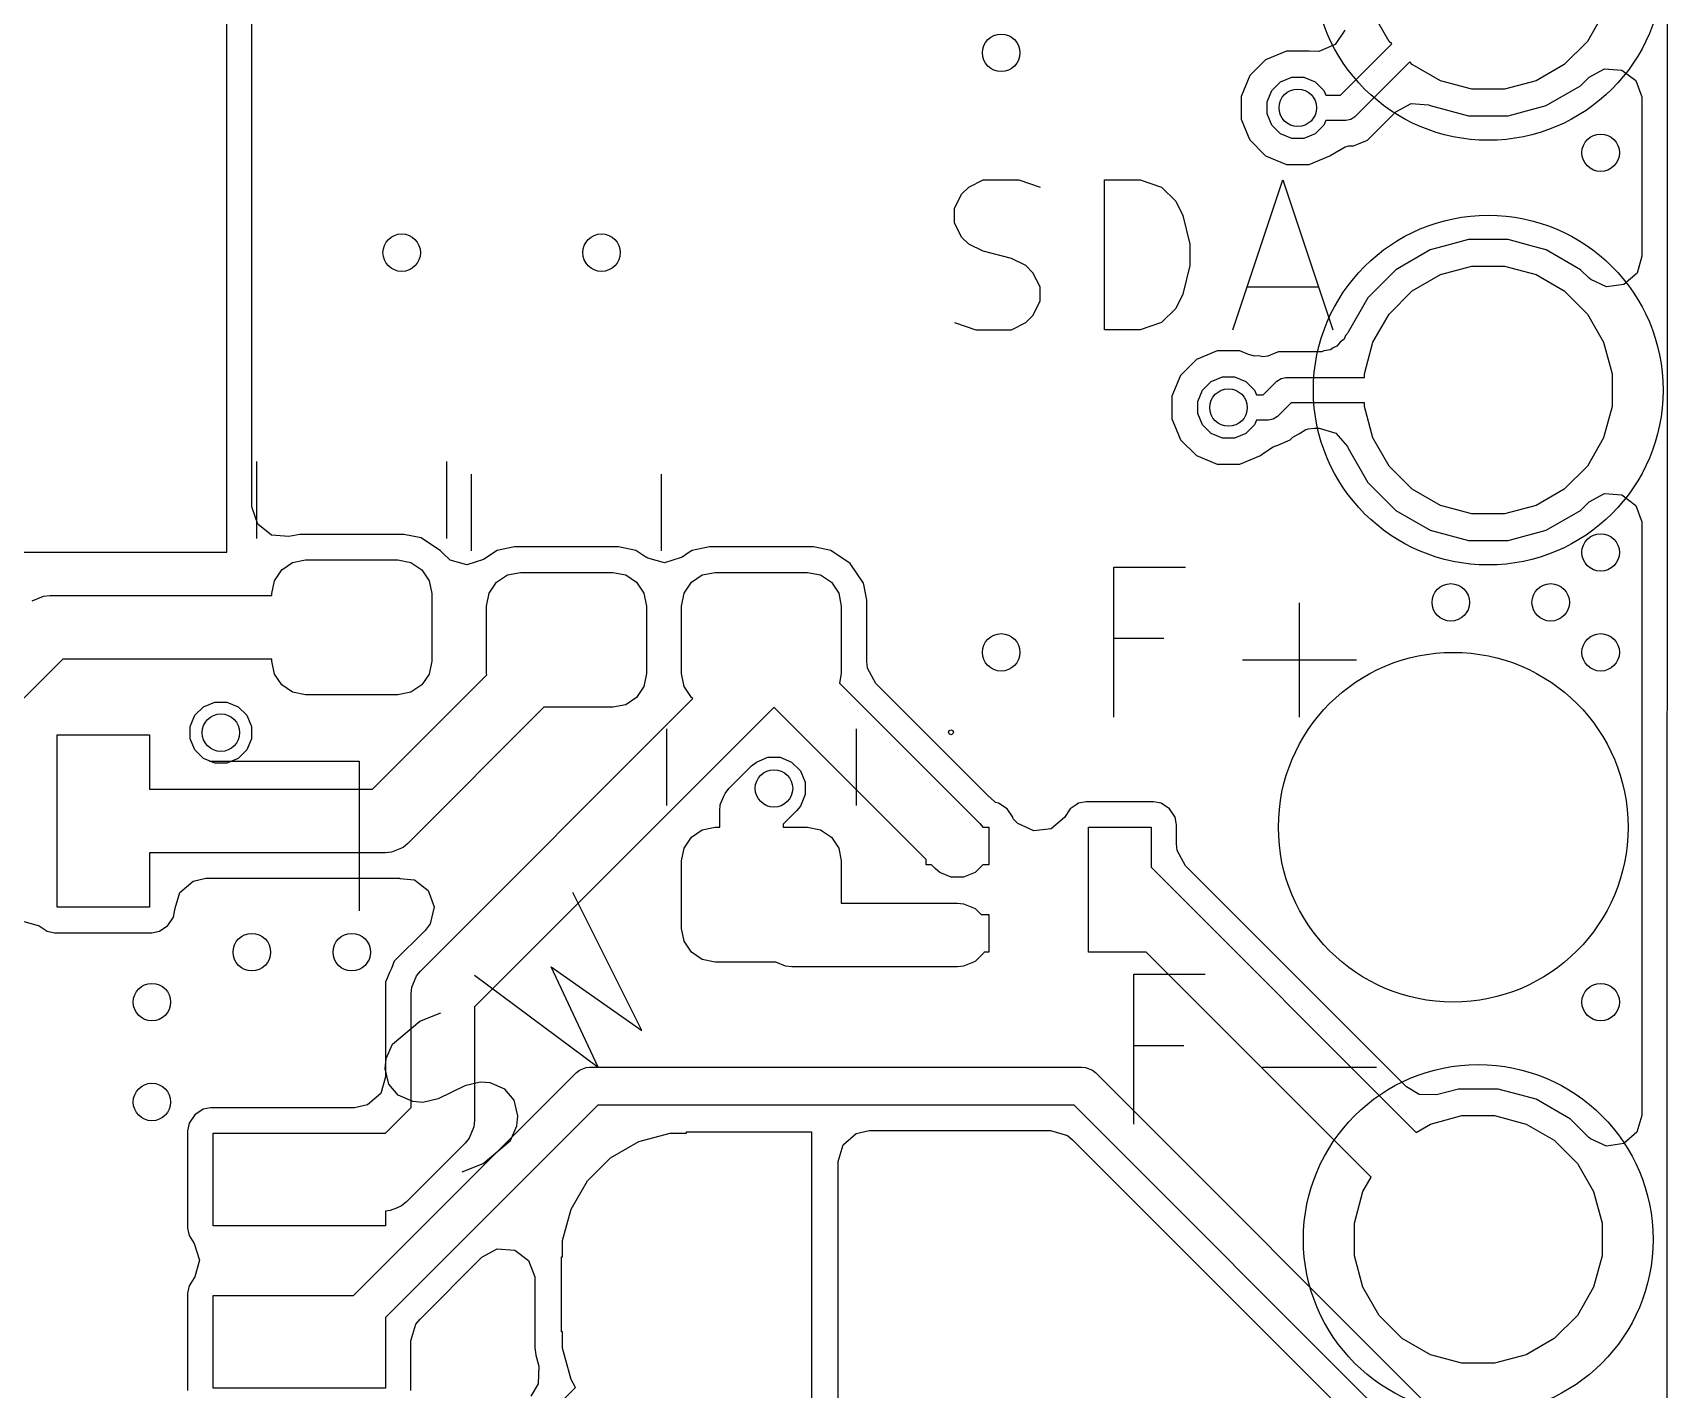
# Model space of a CAD drawing. Extents: x -28 to 25.3, y -6.8 to 48.4.
# Drawn here: x 18.71 to 25.25, y 15.69 to 21.12 of the extents above; entities that cross this region are included whole.
import ezdxf

# ---------------------------------------------------------------- set-up
doc = ezdxf.new("R2010")
doc.units = 0
doc.layers.add('BLACK', color=7, linetype='CONTINUOUS')

msp = doc.modelspace()

# ---------------------------------------------------------------- linework, layer by layer
at = {"layer": 'BLACK', "linetype": 'CONTINUOUS'}
for p, q in [((19.484332, 19.043125), (19.484332, 48.291502)), ((25.251147, 28.079981), (25.248473, 8.678275)), ((19.584832, 19.226675), (19.584832, 23.331927)), ((24.137655, 21.087121), (24.072392, 21.20016)), ((24.996272, 21.20016), (24.931009, 21.087121)), ((23.920907, 21.074431), (23.856679, 21.046926)), ((23.960069, 21.132293), (23.920907, 21.074431)), ((23.94329, 20.872302), (24.147882, 21.076894)), ((24.147882, 21.076894), (24.137655, 21.087121)), ((24.931009, 21.087121), (24.838713, 20.994825)), ((23.643089, 21.014028), (23.579206, 20.950145)), ((23.726557, 21.048602), (23.643089, 21.014028)), ((23.726559, 21.048602), (23.726557, 21.048602)), ((23.816905, 21.048602), (23.726559, 21.048602)), ((23.816908, 21.048602), (23.816905, 21.048602)), ((23.817773, 21.04843), (23.816908, 21.048602)), ((23.856679, 21.046926), (23.817773, 21.04843)), ((23.579206, 20.950145), (23.544632, 20.866677)), ((23.702286, 20.925436), (23.747346, 20.9441)), ((23.747346, 20.9441), (23.796118, 20.9441)), ((23.796118, 20.9441), (23.841178, 20.925436)), ((24.219724, 21.005052), (24.000253, 20.785581)), ((24.229951, 20.994825), (24.219724, 21.005052)), ((24.34299, 20.929562), (24.229951, 20.994825)), ((24.838713, 20.994825), (24.725674, 20.929562)), ((24.90403, 20.909702), (24.937971, 20.943644)), ((24.937971, 20.943644), (24.999291, 20.977128)), ((24.999291, 20.977128), (25.068983, 20.972144)), ((25.068983, 20.972144), (25.124917, 20.930274)), ((23.649134, 20.845888), (23.667798, 20.890948)), ((23.667798, 20.890948), (23.702286, 20.925436)), ((23.841178, 20.925436), (23.875666, 20.890948)), ((23.875666, 20.890948), (23.883389, 20.872302)), ((24.469069, 20.89578), (24.34299, 20.929562)), ((24.599595, 20.89578), (24.469069, 20.89578)), ((24.725674, 20.929562), (24.599595, 20.89578)), ((24.766734, 20.830435), (24.90403, 20.909702)), ((25.124917, 20.930274), (25.149335, 20.86481)), ((23.544632, 20.866677), (23.544632, 20.776328)), ((23.649134, 20.797116), (23.649134, 20.845888)), ((23.883389, 20.872302), (23.94329, 20.872302)), ((24.163845, 20.804782), (24.225163, 20.838264)), ((24.225163, 20.838264), (24.294855, 20.83328)), ((24.294855, 20.83328), (24.298972, 20.83166)), ((24.298972, 20.83166), (24.301925, 20.830437)), ((24.301925, 20.830437), (24.301927, 20.830437)), ((24.301927, 20.830437), (24.30193, 20.830435)), ((24.30193, 20.830435), (24.455064, 20.789402)), ((24.6136, 20.789402), (24.766734, 20.830435)), ((25.149335, 20.86481), (25.149651, 20.855945)), ((25.149651, 20.855945), (25.149564, 20.227113)), ((23.544632, 20.776328), (23.572915, 20.708047)), ((23.667798, 20.752056), (23.649134, 20.797116)), ((23.702286, 20.717568), (23.667798, 20.752056)), ((23.875666, 20.752056), (23.841178, 20.717568)), ((23.883389, 20.770702), (23.875666, 20.752056)), ((23.964332, 20.770702), (23.883389, 20.770702)), ((23.983772, 20.774569), (23.964332, 20.770702)), ((24.000253, 20.785581), (23.983772, 20.774569)), ((24.050943, 20.691879), (24.163845, 20.804782)), ((24.455064, 20.789402), (24.455066, 20.789402)), ((24.455066, 20.789402), (24.613598, 20.789402)), ((24.613598, 20.789402), (24.6136, 20.789402)), ((23.572915, 20.708047), (23.579206, 20.69286)), ((23.579206, 20.69286), (23.64309, 20.628976)), ((23.747346, 20.698904), (23.702286, 20.717568)), ((23.796118, 20.698904), (23.747346, 20.698904)), ((23.841178, 20.717568), (23.796118, 20.698904)), ((24.014366, 20.676729), (24.050943, 20.691879)), ((23.64309, 20.628976), (23.726559, 20.594402)), ((23.816905, 20.594402), (23.900374, 20.628976)), ((23.900374, 20.628976), (23.903681, 20.632283)), ((23.903681, 20.632283), (23.961366, 20.664919)), ((23.961366, 20.664919), (23.976138, 20.668602)), ((23.976138, 20.668602), (23.994745, 20.668602)), ((23.994745, 20.668602), (23.994746, 20.668602)), ((23.994746, 20.668602), (24.014366, 20.676729)), ((23.726559, 20.594402), (23.726561, 20.594402)), ((23.726561, 20.594402), (23.816903, 20.594402)), ((23.816903, 20.594402), (23.816905, 20.594402)), ((22.425873, 20.475588), (22.454444, 20.50416)), ((22.454444, 20.50416), (22.511587, 20.532731)), ((22.511587, 20.532731), (22.654444, 20.532731)), ((22.654444, 20.532731), (22.740158, 20.50416)), ((22.997302, 19.932731), (22.997302, 20.532731)), ((22.997302, 20.532731), (23.140159, 20.532731)), ((23.140159, 20.532731), (23.225873, 20.50416)), ((23.225873, 20.50416), (23.283016, 20.447017)), ((23.511587, 19.932731), (23.711587, 20.532731)), ((23.711587, 20.532731), (23.911587, 19.932731)), ((22.397301, 20.418445), (22.425873, 20.475588)), ((22.397301, 20.361302), (22.397301, 20.418445)), ((23.283016, 20.447017), (23.311587, 20.389874)), ((22.425873, 20.30416), (22.397301, 20.361302)), ((23.311587, 20.389874), (23.340159, 20.275588)), ((22.454444, 20.275588), (22.425873, 20.30416)), ((24.455064, 20.293602), (24.352974, 20.266247)), ((24.6136, 20.293602), (24.455064, 20.293602)), ((24.715689, 20.266247), (24.6136, 20.293602)), ((22.511587, 20.247017), (22.454444, 20.275588)), ((22.625873, 20.218445), (22.511587, 20.247017)), ((23.340159, 20.275588), (23.340159, 20.189874)), ((24.301929, 20.252569), (24.164635, 20.173303)), ((24.352974, 20.266247), (24.301929, 20.252569)), ((24.766735, 20.252569), (24.715689, 20.266247)), ((24.90403, 20.173302), (24.766734, 20.252569)), ((24.766734, 20.252569), (24.766735, 20.252569)), ((25.149564, 20.227113), (25.12987, 20.160076)), ((22.683016, 20.189874), (22.625873, 20.218445)), ((22.711587, 20.161302), (22.683016, 20.189874)), ((22.740158, 20.10416), (22.711587, 20.161302)), ((23.340159, 20.189874), (23.311587, 20.075588)), ((24.164632, 20.173301), (24.052533, 20.061202)), ((24.164635, 20.173303), (24.164632, 20.173301)), ((24.34299, 20.153442), (24.469069, 20.187224)), ((24.469069, 20.187224), (24.599595, 20.187224)), ((24.599595, 20.187224), (24.725674, 20.153442)), ((24.904031, 20.173301), (24.90403, 20.173302)), ((24.937883, 20.139449), (24.904031, 20.173301)), ((25.12987, 20.160076), (25.07706, 20.114329)), ((22.740158, 20.047017), (22.740158, 20.10416)), ((23.56873, 20.10416), (23.854445, 20.10416)), ((24.229951, 20.088179), (24.34299, 20.153442)), ((24.725674, 20.153442), (24.838713, 20.088179)), ((24.944348, 20.133428), (24.937883, 20.139449)), ((25.0079, 20.104395), (24.944348, 20.133428)), ((25.07706, 20.114329), (25.0079, 20.104395)), ((22.711587, 19.989874), (22.740158, 20.047017)), ((23.311587, 20.075588), (23.283016, 20.018445)), ((24.052531, 20.061199), (23.973265, 19.923905)), ((24.052533, 20.061202), (24.052531, 20.061199)), ((24.137655, 19.995883), (24.229951, 20.088179)), ((24.838713, 20.088179), (24.931009, 19.995883)), ((22.397301, 19.961302), (22.483016, 19.932731)), ((22.625873, 19.932731), (22.683016, 19.961302)), ((22.683016, 19.961302), (22.711587, 19.989874)), ((23.225873, 19.961302), (23.140159, 19.932731)), ((23.283016, 20.018445), (23.225873, 19.961302)), ((24.072392, 19.882844), (24.137655, 19.995883)), ((24.931009, 19.995883), (24.996272, 19.882844)), ((22.483016, 19.932731), (22.625873, 19.932731)), ((23.140159, 19.932731), (22.997302, 19.932731)), ((23.957619, 19.895271), (23.941192, 19.882668)), ((23.96267, 19.909321), (23.957619, 19.895271)), ((23.968894, 19.917044), (23.96267, 19.909321)), ((23.969202, 19.916866), (23.968894, 19.917044)), ((23.97034, 19.918838), (23.969202, 19.916866)), ((23.972041, 19.920948), (23.97034, 19.918838)), ((23.973265, 19.923905), (23.972041, 19.920948)), ((23.449157, 19.848602), (23.365689, 19.814028)), ((23.449159, 19.848602), (23.449157, 19.848602)), ((23.539505, 19.848602), (23.449159, 19.848602)), ((23.539506, 19.848602), (23.539505, 19.848602)), ((23.549645, 19.844402), (23.539506, 19.848602)), ((23.574329, 19.834178), (23.549645, 19.844402)), ((23.599762, 19.82671), (23.574329, 19.834178)), ((23.677458, 19.837585), (23.651363, 19.826776)), ((23.693918, 19.844402), (23.677458, 19.837585)), ((23.862647, 19.844402), (23.693918, 19.844402)), ((23.867789, 19.844831), (23.862647, 19.844402)), ((23.876429, 19.847937), (23.867789, 19.844831)), ((23.902185, 19.852741), (23.876429, 19.847937)), ((23.913106, 19.861121), (23.902185, 19.852741)), ((23.928199, 19.866545), (23.913106, 19.861121)), ((23.941192, 19.882668), (23.928199, 19.866545)), ((24.03861, 19.756765), (24.072392, 19.882844)), ((24.996272, 19.882844), (25.030054, 19.756765)), ((23.365689, 19.814028), (23.301806, 19.750145)), ((23.616043, 19.828461), (23.599762, 19.82671)), ((23.632089, 19.825168), (23.616043, 19.828461)), ((23.651363, 19.826776), (23.632089, 19.825168)), ((23.301806, 19.750145), (23.267232, 19.666677)), ((23.390398, 19.690948), (23.424886, 19.725436)), ((23.424886, 19.725436), (23.469946, 19.7441)), ((23.469946, 19.7441), (23.518718, 19.7441)), ((23.518718, 19.7441), (23.563778, 19.725436)), ((23.563778, 19.725436), (23.598266, 19.690948)), ((23.63329, 19.672302), (23.688411, 19.727423)), ((23.688411, 19.727423), (23.704892, 19.738435)), ((23.704892, 19.738435), (23.724332, 19.742302)), ((23.724332, 19.742302), (24.03861, 19.742302)), ((24.03861, 19.742302), (24.03861, 19.756765)), ((25.030054, 19.756765), (25.030054, 19.626239)), ((23.267232, 19.666677), (23.267232, 19.576328)), ((23.371734, 19.645888), (23.390398, 19.690948)), ((23.371734, 19.597116), (23.371734, 19.645888)), ((23.598266, 19.690948), (23.605989, 19.672302)), ((23.605989, 19.672302), (23.63329, 19.672302)), ((23.745374, 19.640702), (23.690253, 19.585581)), ((24.03861, 19.640702), (23.745374, 19.640702)), ((24.03861, 19.626239), (24.03861, 19.640702)), ((23.267232, 19.576328), (23.291013, 19.518917)), ((23.390398, 19.552056), (23.371734, 19.597116)), ((23.605989, 19.570702), (23.598266, 19.552056)), ((23.654332, 19.570702), (23.605989, 19.570702)), ((23.673772, 19.574569), (23.654332, 19.570702)), ((23.690253, 19.585581), (23.673772, 19.574569)), ((24.072392, 19.50016), (24.03861, 19.626239)), ((25.030054, 19.626239), (24.996272, 19.50016)), ((23.291013, 19.518917), (23.301806, 19.49286)), ((23.424886, 19.517568), (23.390398, 19.552056)), ((23.469946, 19.498904), (23.424886, 19.517568)), ((23.563778, 19.517568), (23.518718, 19.498904)), ((23.598266, 19.552056), (23.563778, 19.517568)), ((23.741924, 19.49286), (23.751348, 19.502283)), ((23.751348, 19.502283), (23.778275, 19.516987)), ((23.778275, 19.516987), (23.804094, 19.533579)), ((23.804094, 19.533579), (23.810294, 19.534471)), ((23.810294, 19.534471), (23.812671, 19.535768)), ((23.812671, 19.535768), (23.839029, 19.538602)), ((23.839029, 19.538602), (23.85748, 19.538602)), ((23.85748, 19.538602), (23.924519, 19.518917)), ((23.924519, 19.518917), (23.970274, 19.466113)), ((23.301806, 19.49286), (23.36569, 19.428976)), ((23.518718, 19.498904), (23.469946, 19.498904)), ((23.622974, 19.428976), (23.630505, 19.436508)), ((23.630505, 19.436508), (23.672634, 19.464156)), ((23.672634, 19.464156), (23.68389, 19.468602)), ((23.68389, 19.468602), (23.684745, 19.468602)), ((23.684745, 19.468602), (23.684746, 19.468602)), ((23.684746, 19.468602), (23.701205, 19.47542)), ((23.701205, 19.47542), (23.740943, 19.491879)), ((23.740943, 19.491879), (23.741924, 19.49286)), ((23.970274, 19.466113), (23.972041, 19.462056)), ((23.972041, 19.462056), (23.973265, 19.4591)), ((23.973265, 19.4591), (24.052532, 19.321804)), ((24.137655, 19.387121), (24.072392, 19.50016)), ((24.996272, 19.50016), (24.931009, 19.387121)), ((19.604332, 19.097861), (19.604332, 19.405143)), ((20.364332, 19.097861), (20.364332, 19.405143)), ((23.36569, 19.428976), (23.449159, 19.394402)), ((23.449159, 19.394402), (23.449161, 19.394402)), ((23.449161, 19.394402), (23.539503, 19.394402)), ((23.539503, 19.394402), (23.539505, 19.394402)), ((23.539505, 19.394402), (23.622974, 19.428976)), ((24.229951, 19.294825), (24.137655, 19.387121)), ((24.931009, 19.387121), (24.838713, 19.294825)), ((20.464332, 19.047861), (20.464332, 19.355143)), ((21.224332, 19.047861), (21.224332, 19.355143)), ((24.052532, 19.321804), (24.164634, 19.209702)), ((24.34299, 19.229562), (24.229951, 19.294825)), ((24.838713, 19.294825), (24.725674, 19.229562)), ((24.90403, 19.209702), (24.937736, 19.243409)), ((24.937736, 19.243409), (24.999056, 19.276893)), ((24.999056, 19.276893), (25.068748, 19.271909)), ((25.068748, 19.271909), (25.124682, 19.230039)), ((19.58501, 19.220038), (19.584832, 19.226675)), ((19.608254, 19.154148), (19.58501, 19.220038)), ((24.164634, 19.209702), (24.30193, 19.130435)), ((24.469069, 19.19578), (24.34299, 19.229562)), ((24.599595, 19.19578), (24.469069, 19.19578)), ((24.725674, 19.229562), (24.599595, 19.19578)), ((24.766734, 19.130435), (24.90403, 19.209702)), ((25.124682, 19.230039), (25.1491, 19.164575)), ((19.663432, 19.111285), (19.608254, 19.154148)), ((19.733023, 19.105058), (19.663432, 19.111285)), ((19.775977, 19.113602), (19.733023, 19.105058)), ((19.77598, 19.113602), (19.775977, 19.113602)), ((20.192684, 19.113602), (19.77598, 19.113602)), ((20.192686, 19.113602), (20.192684, 19.113602)), ((20.261842, 19.099846), (20.192686, 19.113602)), ((24.30193, 19.130435), (24.455064, 19.089402)), ((24.6136, 19.089402), (24.766734, 19.130435)), ((25.149416, 19.15571), (25.14909, 16.787587)), ((25.1491, 19.164575), (25.149416, 19.15571)), ((20.261843, 19.099846), (20.261842, 19.099846)), ((20.261844, 19.099845), (20.261843, 19.099846)), ((20.340272, 19.047442), (20.261844, 19.099845)), ((20.340272, 19.047441), (20.340272, 19.047442)), ((20.340274, 19.04744), (20.340272, 19.047441)), ((20.348908, 19.038806), (20.340274, 19.04744)), ((20.566819, 19.049846), (20.512187, 19.013342)), ((20.635978, 19.063602), (20.566819, 19.049846)), ((20.63598, 19.063602), (20.635978, 19.063602)), ((21.052684, 19.063602), (20.63598, 19.063602)), ((21.052686, 19.063602), (21.052684, 19.063602)), ((21.121842, 19.049846), (21.052686, 19.063602)), ((21.121843, 19.049846), (21.121842, 19.049846)), ((21.121844, 19.049845), (21.121843, 19.049846)), ((21.161822, 19.023133), (21.121844, 19.049845)), ((21.346821, 19.049846), (21.330299, 19.038806)), ((21.415978, 19.063602), (21.346821, 19.049846)), ((21.41598, 19.063602), (21.415978, 19.063602)), ((21.832684, 19.063602), (21.41598, 19.063602)), ((21.832686, 19.063602), (21.832684, 19.063602)), ((21.901842, 19.049846), (21.832686, 19.063602)), ((21.901843, 19.049846), (21.901842, 19.049846)), ((21.901844, 19.049845), (21.901843, 19.049846)), ((21.980272, 18.997442), (21.901844, 19.049845)), ((24.455064, 19.089402), (24.455066, 19.089402)), ((24.455066, 19.089402), (24.613598, 19.089402)), ((24.613598, 19.089402), (24.6136, 19.089402)), ((-9.749238, 19.043125), (19.484332, 19.043125)), ((19.703873, 18.971961), (19.74767, 19.001226)), ((19.74767, 19.001226), (19.799332, 19.011502)), ((19.799332, 19.011502), (20.169332, 19.011502)), ((20.169332, 19.011502), (20.220994, 19.001226)), ((20.220994, 19.001226), (20.264791, 18.971961)), ((20.349082, 19.038981), (20.348908, 19.038806)), ((20.37813, 19.01095), (20.349082, 19.038981)), ((20.44551, 18.992465), (20.37813, 19.01095)), ((20.512187, 19.013342), (20.44551, 18.992465)), ((21.165442, 19.020714), (21.161822, 19.023133)), ((21.169164, 19.018322), (21.165442, 19.020714)), ((21.236544, 18.999837), (21.169164, 19.018322)), ((21.303222, 19.020714), (21.236544, 18.999837)), ((21.306844, 19.023134), (21.303222, 19.020714)), ((21.330299, 19.038806), (21.306844, 19.023134)), ((22.032675, 18.919014), (21.980272, 18.997442)), ((23.035873, 18.382731), (23.035873, 18.982731)), ((23.035873, 18.982731), (23.321587, 18.982731)), ((19.664332, 18.876502), (19.674608, 18.928164)), ((19.674608, 18.928164), (19.703873, 18.971961)), ((20.264791, 18.971961), (20.294056, 18.928164)), ((20.294056, 18.928164), (20.304332, 18.876502)), ((20.534608, 18.878164), (20.563873, 18.921961)), ((20.563873, 18.921961), (20.60767, 18.951226)), ((20.60767, 18.951226), (20.659332, 18.961502)), ((20.659332, 18.961502), (21.029332, 18.961502)), ((21.029332, 18.961502), (21.080994, 18.951226)), ((21.080994, 18.951226), (21.124791, 18.921961)), ((21.124791, 18.921961), (21.154056, 18.878164)), ((21.314608, 18.878164), (21.343873, 18.921961)), ((21.343873, 18.921961), (21.38767, 18.951226)), ((21.38767, 18.951226), (21.439332, 18.961502)), ((21.439332, 18.961502), (21.809332, 18.961502)), ((21.809332, 18.961502), (21.860994, 18.951226)), ((21.860994, 18.951226), (21.904791, 18.921961)), ((21.904791, 18.921961), (21.934056, 18.878164)), ((22.033957, 18.912569), (22.032675, 18.919014)), ((18.704575, 18.847099), (18.750356, 18.866062)), ((18.750356, 18.866062), (18.775132, 18.868502)), ((18.775132, 18.868502), (19.664332, 18.868502)), ((19.664332, 18.868502), (19.664332, 18.876502)), ((20.304332, 18.876502), (20.304332, 18.606502)), ((20.524332, 18.826502), (20.534608, 18.878164)), ((21.154056, 18.878164), (21.164332, 18.826502)), ((21.304332, 18.826502), (21.314608, 18.878164)), ((21.934056, 18.878164), (21.944332, 18.826502)), ((22.046432, 18.849857), (22.033957, 18.912569)), ((22.046432, 18.604761), (22.046432, 18.849857)), ((20.524332, 18.556502), (20.524332, 18.826502)), ((21.164332, 18.826502), (21.164332, 18.556502)), ((21.304332, 18.556502), (21.304332, 18.826502)), ((21.944332, 18.826502), (21.944332, 18.556502)), ((23.77873, 18.382731), (23.77873, 18.839874)), ((23.235873, 18.697017), (23.035873, 18.697017)), ((18.827737, 18.614502), (18.524332, 18.311097)), ((19.664332, 18.614502), (18.827737, 18.614502)), ((19.664332, 18.606502), (19.664332, 18.614502)), ((19.674608, 18.55484), (19.664332, 18.606502)), ((20.304332, 18.606502), (20.294056, 18.55484)), ((22.049266, 18.578403), (22.046432, 18.604761)), ((23.550159, 18.611302), (24.007302, 18.611302)), ((19.703873, 18.511043), (19.674608, 18.55484)), ((20.066726, 18.093502), (20.525227, 18.552003)), ((20.294056, 18.55484), (20.264791, 18.511043)), ((20.525227, 18.552003), (20.524332, 18.556502)), ((21.164332, 18.556502), (21.154056, 18.50484)), ((21.314608, 18.50484), (21.304332, 18.556502)), ((21.944332, 18.556502), (21.9368, 18.518639)), ((22.082751, 18.51708), (22.049266, 18.578403)), ((19.74767, 18.481778), (19.703873, 18.511043)), ((19.799332, 18.471502), (19.74767, 18.481778)), ((20.169332, 18.471502), (19.799332, 18.471502)), ((20.220994, 18.481778), (20.169332, 18.471502)), ((20.264791, 18.511043), (20.220994, 18.481778)), ((20.259129, 17.365269), (21.350485, 18.456625)), ((21.124791, 18.461043), (21.080994, 18.431778)), ((21.154056, 18.50484), (21.124791, 18.461043)), ((21.343873, 18.461043), (21.314608, 18.50484)), ((21.350485, 18.456625), (21.343873, 18.461043)), ((21.9368, 18.518639), (22.499134, 17.956305)), ((22.536215, 18.063616), (22.082751, 18.51708)), ((19.337816, 18.344488), (19.35648, 18.389548)), ((19.35648, 18.389548), (19.390968, 18.424036)), ((19.390968, 18.424036), (19.436028, 18.4427)), ((19.436028, 18.4427), (19.4848, 18.4427)), ((19.4848, 18.4427), (19.52986, 18.424036)), ((19.52986, 18.424036), (19.564348, 18.389548)), ((19.564348, 18.389548), (19.583012, 18.344488)), ((20.753937, 18.421502), (20.209135, 17.876699)), ((21.674134, 18.421063), (20.475932, 17.222861)), ((21.029332, 18.421502), (20.753937, 18.421502)), ((21.080994, 18.431778), (21.029332, 18.421502)), ((21.674494, 18.421502), (21.674134, 18.421063)), ((21.674726, 18.421502), (21.674494, 18.421502)), ((22.284332, 17.811897), (21.674726, 18.421502)), ((19.337816, 18.295716), (19.337816, 18.344488)), ((19.583012, 18.344488), (19.583012, 18.295716)), ((21.244332, 18.335143), (21.244332, 18.027861)), ((22.004332, 18.335143), (22.004332, 18.027861)), ((18.804332, 17.621502), (18.804332, 18.311502)), ((18.804332, 18.311502), (19.174332, 18.311502)), ((19.174332, 18.311502), (19.174332, 18.093502)), ((19.35648, 18.250656), (19.337816, 18.295716)), ((19.583012, 18.295716), (19.564348, 18.250656)), ((19.390968, 18.216168), (19.35648, 18.250656)), ((19.436028, 18.197504), (19.390968, 18.216168)), ((19.414332, 18.206502), (20.014332, 18.206502)), ((19.4848, 18.197504), (19.436028, 18.197504)), ((19.52986, 18.216168), (19.4848, 18.197504)), ((19.564348, 18.250656), (19.52986, 18.216168)), ((20.014332, 18.206502), (20.014332, 17.606502)), ((21.584847, 18.186679), (21.604092, 18.202473)), ((21.604092, 18.202473), (21.649873, 18.221436)), ((21.649873, 18.221436), (21.699427, 18.221436)), ((21.699427, 18.221436), (21.745208, 18.202473)), ((21.745208, 18.202473), (21.780247, 18.167434)), ((21.494529, 18.096361), (21.584847, 18.186679)), ((21.780247, 18.167434), (21.79921, 18.121653)), ((19.174332, 18.093502), (20.066726, 18.093502)), ((21.461126, 18.034602), (21.475387, 18.069032)), ((21.475387, 18.069032), (21.478735, 18.077115)), ((21.478735, 18.077115), (21.478736, 18.077116)), ((21.478736, 18.077116), (21.494529, 18.096361)), ((21.79921, 18.072099), (21.780247, 18.026318)), ((21.79921, 18.121653), (21.79921, 18.072099)), ((22.538678, 18.06197), (22.536215, 18.063616)), ((21.457332, 18.006558), (21.459772, 18.031334)), ((21.457332, 17.941502), (21.457332, 18.006558)), ((21.459772, 18.031334), (21.461126, 18.034602)), ((21.764453, 18.007073), (21.711332, 17.953952)), ((21.780247, 18.026318), (21.764453, 18.007073)), ((22.539697, 18.060266), (22.538678, 18.06197)), ((22.561363, 18.040226), (22.539697, 18.060266)), ((22.574169, 18.037678), (22.561363, 18.040226)), ((22.607942, 18.015112), (22.574169, 18.037678)), ((22.630508, 17.981339), (22.607942, 18.015112)), ((22.860721, 18.015112), (22.837432, 17.980257)), ((22.884694, 18.031129), (22.860721, 18.015112)), ((22.894495, 18.037678), (22.884694, 18.031129)), ((22.894497, 18.037679), (22.894495, 18.037679)), ((22.894495, 18.037679), (22.894495, 18.037678)), ((22.924273, 18.043601), (22.894497, 18.037679)), ((22.924281, 18.043602), (22.924273, 18.043601)), ((23.194389, 18.043602), (22.924281, 18.043602)), ((23.224167, 18.037679), (23.194389, 18.043602)), ((23.224168, 18.037679), (23.224167, 18.037679)), ((23.224169, 18.037678), (23.224168, 18.037679)), ((23.257942, 18.015112), (23.224169, 18.037678)), ((23.280508, 17.981339), (23.257942, 18.015112)), ((21.343873, 17.901961), (21.38767, 17.931226)), ((21.38767, 17.931226), (21.439332, 17.941502)), ((21.439332, 17.941502), (21.457332, 17.941502)), ((21.711332, 17.953952), (21.711332, 17.941502)), ((21.711332, 17.941502), (21.809332, 17.941502)), ((21.809332, 17.941502), (21.860994, 17.931226)), ((21.860994, 17.931226), (21.904791, 17.901961)), ((22.499134, 17.956305), (22.511283, 17.941502)), ((22.511283, 17.941502), (22.534332, 17.941502)), ((22.534332, 17.941502), (22.534332, 17.791502)), ((22.631743, 17.975128), (22.630508, 17.981339)), ((22.650132, 17.958119), (22.631743, 17.975128)), ((22.651467, 17.956903), (22.650132, 17.958119)), ((22.714494, 17.926747), (22.651467, 17.956903)), ((22.783819, 17.935453), (22.714494, 17.926747)), ((22.837432, 17.980257), (22.783819, 17.935453)), ((22.934332, 17.441502), (22.934332, 17.941502)), ((22.934332, 17.941502), (23.184332, 17.941502)), ((23.184332, 17.941502), (23.184332, 17.781108)), ((23.284805, 17.959732), (23.280508, 17.981339)), ((23.28643, 17.951561), (23.284805, 17.959732)), ((23.286431, 17.951553), (23.28643, 17.951561)), ((23.286431, 17.874762), (23.286431, 17.951553)), ((20.209135, 17.876699), (20.18989, 17.860906)), ((21.314608, 17.858164), (21.343873, 17.901961)), ((21.904791, 17.901961), (21.934056, 17.858164)), ((23.289265, 17.848404), (23.286431, 17.874762)), ((20.119332, 17.839502), (19.174332, 17.839502)), ((19.174332, 17.839502), (19.174332, 17.621502)), ((20.144108, 17.841942), (20.119332, 17.839502)), ((20.144109, 17.841942), (20.144108, 17.841942)), ((20.163072, 17.849798), (20.144109, 17.841942)), ((20.189889, 17.860905), (20.163072, 17.849798)), ((20.18989, 17.860906), (20.189889, 17.860905)), ((21.304332, 17.806502), (21.314608, 17.858164)), ((21.304332, 17.536502), (21.304332, 17.806502)), ((21.934056, 17.858164), (21.944332, 17.806502)), ((21.944332, 17.806502), (21.944332, 17.636902)), ((22.284332, 17.791502), (22.284332, 17.811897)), ((23.32275, 17.787081), (23.289265, 17.848404)), ((19.348921, 17.726196), (19.400432, 17.737402)), ((19.400432, 17.737402), (20.1649, 17.737402)), ((20.1649, 17.737402), (20.164902, 17.737402)), ((20.164902, 17.737402), (20.164903, 17.737402)), ((20.164903, 17.737402), (20.164905, 17.737404)), ((20.164905, 17.737404), (20.16589, 17.737599)), ((20.16589, 17.737599), (20.168093, 17.737402)), ((20.168093, 17.737402), (20.177116, 17.737402)), ((20.177116, 17.737402), (20.177116, 17.736595)), ((20.177116, 17.736595), (20.235482, 17.731375)), ((22.304727, 17.791502), (22.284332, 17.791502)), ((22.319529, 17.7767), (22.304727, 17.791502)), ((22.338774, 17.760906), (22.319529, 17.7767)), ((22.384555, 17.741942), (22.338774, 17.760906)), ((22.434109, 17.741942), (22.384555, 17.741942)), ((22.47989, 17.760906), (22.434109, 17.741942)), ((22.510486, 17.791502), (22.47989, 17.760906)), ((22.534332, 17.791502), (22.510486, 17.791502)), ((23.184332, 17.781108), (24.245303, 16.720137)), ((24.207625, 16.902206), (23.32275, 17.787081)), ((19.27762, 17.61745), (19.296117, 17.680441)), ((19.296117, 17.680441), (19.348921, 17.726196)), ((20.235482, 17.731375), (20.290662, 17.688515)), ((20.290662, 17.688515), (20.31391, 17.622627)), ((21.145647, 17.128313), (20.869409, 17.679767)), ((19.174332, 17.621502), (18.804332, 17.621502)), ((19.270508, 17.581665), (19.276432, 17.611447)), ((19.276432, 17.613402), (19.276721, 17.61439)), ((19.276432, 17.611447), (19.276432, 17.613402)), ((19.276721, 17.61439), (19.277029, 17.617508)), ((19.277029, 17.617508), (19.27762, 17.61745)), ((20.31391, 17.622627), (20.297845, 17.554629)), ((21.944332, 17.636902), (22.409332, 17.636902)), ((22.409332, 17.636902), (22.434108, 17.634462)), ((22.434108, 17.634462), (22.479889, 17.615499)), ((22.479889, 17.615499), (22.503886, 17.591502)), ((18.662116, 17.5671), (18.729497, 17.548616)), ((18.729497, 17.548616), (18.733205, 17.546233)), ((18.733205, 17.546233), (18.764495, 17.525326)), ((19.214169, 17.525326), (19.247942, 17.547892)), ((19.247942, 17.547892), (19.270508, 17.581665)), ((20.297845, 17.554629), (20.27777, 17.528302)), ((22.503886, 17.591502), (22.534332, 17.591502)), ((22.534332, 17.591502), (22.534332, 17.441502)), ((18.764495, 17.525326), (18.794277, 17.519402)), ((18.794277, 17.519402), (19.184386, 17.519403)), ((19.184386, 17.519403), (19.214169, 17.525326)), ((20.27777, 17.528302), (20.154711, 17.405243)), ((21.314608, 17.48484), (21.304332, 17.536502)), ((21.343873, 17.441043), (21.314608, 17.48484)), ((21.38767, 17.411778), (21.343873, 17.441043)), ((21.439332, 17.401502), (21.38767, 17.411778)), ((22.514929, 17.439345), (22.479889, 17.404305)), ((22.515822, 17.441502), (22.514929, 17.439345)), ((22.534332, 17.441502), (22.515822, 17.441502)), ((23.164726, 17.441502), (22.934332, 17.441502)), ((24.065697, 16.540531), (23.164726, 17.441502)), ((20.135788, 17.359557), (20.119832, 17.321038)), ((20.142829, 17.376556), (20.135788, 17.359557)), ((20.15471, 17.405241), (20.142829, 17.376556)), ((20.154711, 17.405243), (20.15471, 17.405242)), ((20.15471, 17.405242), (20.15471, 17.405241)), ((20.22478, 17.301226), (20.24187, 17.342486)), ((20.24187, 17.342486), (20.243335, 17.346023)), ((20.243335, 17.346023), (20.243336, 17.346024)), ((20.243336, 17.346024), (20.259129, 17.365269)), ((20.475444, 17.34919), (20.970551, 16.98139)), ((20.970551, 16.98139), (20.782619, 17.383157)), ((20.782619, 17.383157), (21.145647, 17.128313)), ((21.682141, 17.401502), (21.439332, 17.401502)), ((21.721155, 17.385342), (21.682141, 17.401502)), ((21.721156, 17.385342), (21.721155, 17.385342)), ((21.745932, 17.382902), (21.721156, 17.385342)), ((22.409332, 17.382902), (21.745932, 17.382902)), ((22.434108, 17.385342), (22.409332, 17.382902)), ((22.479889, 17.404305), (22.434108, 17.385342)), ((23.115873, 16.752731), (23.115873, 17.352731)), ((23.115873, 17.352731), (23.401587, 17.352731)), ((20.119832, 17.321038), (20.119832, 16.942602)), ((20.221932, 17.275466), (20.224372, 17.300242)), ((20.224372, 17.300242), (20.22478, 17.301226)), ((20.221932, 16.819508), (20.221932, 17.275466)), ((20.475932, 17.222861), (20.475932, 16.766902)), ((20.147138, 17.07371), (20.256573, 17.165536)), ((20.256573, 17.165536), (20.3406, 17.198745)), ((20.118208, 16.97484), (20.12173, 17.015092)), ((20.12173, 17.015092), (20.147138, 17.07371)), ((23.315873, 17.067017), (23.115873, 17.067017)), ((19.991568, 16.066502), (20.884251, 16.959184)), ((20.133052, 16.9127), (20.118208, 16.97484)), ((20.884251, 16.959184), (20.895798, 16.96866)), ((20.895798, 16.96866), (20.923266, 16.980038)), ((20.923266, 16.980038), (20.938132, 16.981502)), ((20.938132, 16.981502), (22.907572, 16.981502)), ((22.907572, 16.981502), (22.922438, 16.980038)), ((22.922438, 16.980038), (22.949906, 16.96866)), ((22.949906, 16.96866), (22.961454, 16.959184)), ((22.961454, 16.959184), (24.418214, 15.502423)), ((23.630159, 16.981302), (24.087302, 16.981302)), ((20.119832, 16.942602), (20.100147, 16.875563)), ((20.169783, 16.868926), (20.133052, 16.9127)), ((20.436705, 16.906414), (20.330792, 16.85484)), ((20.498845, 16.921258), (20.436705, 16.906414)), ((20.539097, 16.917736), (20.498845, 16.921258)), ((20.597715, 16.892328), (20.539097, 16.917736)), ((20.634445, 16.848554), (20.597715, 16.892328)), ((24.25755, 16.871775), (24.207625, 16.902206)), ((24.415064, 16.893602), (24.3274, 16.870112)), ((24.5736, 16.893602), (24.415064, 16.893602)), ((24.661264, 16.870112), (24.5736, 16.893602)), ((19.419273, 16.818601), (19.389497, 16.812679)), ((19.419281, 16.818602), (19.419273, 16.818601)), ((19.995832, 16.818602), (19.419281, 16.818602)), ((20.047343, 16.829808), (19.995832, 16.818602)), ((20.100147, 16.875563), (20.047343, 16.829808)), ((20.118926, 16.716502), (20.221932, 16.819508)), ((20.969695, 16.829102), (20.119332, 15.978739)), ((20.2284, 16.843518), (20.169783, 16.868926)), ((20.268653, 16.839996), (20.2284, 16.843518)), ((20.330792, 16.85484), (20.268653, 16.839996)), ((20.649289, 16.786414), (20.634445, 16.848554)), ((22.876008, 16.829102), (20.969695, 16.829102)), ((24.288132, 15.416979), (22.876008, 16.829102)), ((24.3274, 16.870112), (24.25755, 16.871775)), ((24.726735, 16.852569), (24.661264, 16.870112)), ((24.86403, 16.773302), (24.726734, 16.852569)), ((24.726734, 16.852569), (24.726735, 16.852569)), ((19.333155, 16.756338), (19.327232, 16.726561)), ((19.355721, 16.790111), (19.333155, 16.756338)), ((19.355722, 16.790112), (19.355721, 16.790111)), ((19.389495, 16.812678), (19.355722, 16.790112)), ((19.389497, 16.812679), (19.389495, 16.812679)), ((19.389495, 16.812679), (19.389495, 16.812678)), ((20.475932, 16.766902), (20.473492, 16.742126)), ((20.645768, 16.746162), (20.649289, 16.786414)), ((24.245303, 16.720137), (24.30299, 16.753442)), ((24.30299, 16.753442), (24.429069, 16.787224)), ((24.429069, 16.787224), (24.559595, 16.787224)), ((24.559595, 16.787224), (24.685674, 16.753442)), ((24.685674, 16.753442), (24.798713, 16.688179)), ((24.864031, 16.773301), (24.86403, 16.773302)), ((24.937409, 16.699923), (24.864031, 16.773301)), ((25.14909, 16.787587), (25.129396, 16.72055)), ((19.327232, 16.726561), (19.327232, 16.336452)), ((19.429332, 16.346502), (19.429332, 16.716502)), ((19.429332, 16.716502), (20.118926, 16.716502)), ((20.454529, 16.696344), (20.438735, 16.6771)), ((20.473492, 16.742125), (20.454529, 16.696344)), ((20.473492, 16.742126), (20.473492, 16.742125)), ((20.620359, 16.687544), (20.645768, 16.746162)), ((21.132989, 16.683442), (21.259068, 16.717224)), ((21.259068, 16.717224), (21.324331, 16.717224)), ((21.324331, 16.717224), (21.324331, 16.721502)), ((21.324331, 16.721502), (21.824331, 16.721502)), ((21.824331, 16.721502), (21.824331, 15.421502)), ((21.951116, 16.670041), (22.00392, 16.715796)), ((22.00392, 16.715796), (22.055431, 16.727002)), ((22.055431, 16.727002), (22.782356, 16.727002)), ((22.782356, 16.727002), (22.849395, 16.707317)), ((22.849395, 16.707317), (22.870037, 16.690683)), ((22.870037, 16.690683), (24.149713, 15.411007)), ((24.798713, 16.688179), (24.891009, 16.595883)), ((24.943874, 16.693902), (24.937409, 16.699923)), ((25.007426, 16.664869), (24.943874, 16.693902)), ((25.129396, 16.72055), (25.076586, 16.674803)), ((20.438735, 16.6771), (20.203335, 16.441699)), ((20.510924, 16.595718), (20.620359, 16.687544)), ((21.01995, 16.618179), (21.132989, 16.683442)), ((21.931431, 16.603002), (21.951116, 16.670041)), ((25.076586, 16.674803), (25.007426, 16.664869)), ((20.426898, 16.562508), (20.510924, 16.595718)), ((20.927654, 16.525883), (21.01995, 16.618179)), ((21.931431, 15.421502), (21.931431, 16.603002)), ((24.891009, 16.595883), (24.956272, 16.482844)), ((20.862391, 16.412844), (20.927654, 16.525883)), ((24.032392, 16.482844), (24.065697, 16.540531)), ((20.203335, 16.441699), (20.18409, 16.425906)), ((23.99861, 16.356765), (24.032392, 16.482844)), ((24.956272, 16.482844), (24.990054, 16.356765)), ((20.138308, 16.406942), (20.119332, 16.405074)), ((20.119332, 16.405074), (20.119332, 16.346502)), ((20.138309, 16.406942), (20.138308, 16.406942)), ((20.16287, 16.417116), (20.138309, 16.406942)), ((20.184089, 16.425905), (20.16287, 16.417116)), ((20.18409, 16.425906), (20.184089, 16.425905)), ((20.828609, 16.286765), (20.862391, 16.412844)), ((19.327232, 16.336452), (19.327233, 16.336444)), ((19.327233, 16.336444), (19.333001, 16.307442)), ((19.333001, 16.307442), (19.333156, 16.306665)), ((19.333156, 16.306665), (19.354052, 16.27539)), ((20.119332, 16.346502), (19.429332, 16.346502)), ((23.99861, 16.226239), (23.99861, 16.356765)), ((24.990054, 16.356765), (24.990054, 16.226239)), ((19.354052, 16.27539), (19.374929, 16.208716)), ((20.50555, 16.220567), (20.566873, 16.254052)), ((20.566873, 16.254052), (20.636565, 16.249068)), ((20.636565, 16.249068), (20.692498, 16.207196)), ((20.828609, 16.221502), (20.828609, 16.286765)), ((19.374929, 16.208716), (19.356444, 16.141336)), ((20.257745, 15.972763), (20.50555, 16.220567)), ((20.692498, 16.207196), (20.716915, 16.141732)), ((20.824331, 15.921502), (20.824331, 16.221502)), ((20.824331, 16.221502), (20.828609, 16.221502)), ((24.032392, 16.10016), (23.99861, 16.226239)), ((24.990054, 16.226239), (24.956272, 16.10016)), ((19.333155, 16.106339), (19.327232, 16.076561)), ((19.354052, 16.137614), (19.333155, 16.10634)), ((19.333155, 16.10634), (19.333155, 16.106339)), ((19.356444, 16.141336), (19.354052, 16.137614)), ((20.716915, 16.141732), (20.717231, 16.132886)), ((20.717231, 16.132886), (20.717231, 15.855676)), ((24.097655, 15.987121), (24.032392, 16.10016)), ((24.956272, 16.10016), (24.891009, 15.987121)), ((19.327232, 16.076561), (19.327232, 15.686452)), ((19.429332, 15.696502), (19.429332, 16.066502)), ((19.429332, 16.066502), (19.991568, 16.066502)), ((20.119332, 15.978739), (20.119332, 15.696502)), ((20.241115, 15.952126), (20.257745, 15.972763)), ((24.189951, 15.894825), (24.097655, 15.987121)), ((24.891009, 15.987121), (24.798713, 15.894825)), ((20.221431, 15.885087), (20.241115, 15.952126)), ((20.828609, 15.921502), (20.824331, 15.921502)), ((20.828609, 15.856239), (20.828609, 15.921502)), ((20.221432, 15.686447), (20.221431, 15.885087)), ((20.717231, 15.855676), (20.718085, 15.849189)), ((20.718085, 15.849189), (20.72088, 15.827953)), ((20.862391, 15.73016), (20.828609, 15.856239)), ((24.30299, 15.829562), (24.189951, 15.894825)), ((24.798713, 15.894825), (24.685674, 15.829562)), ((20.72088, 15.827953), (20.732711, 15.783797)), ((20.732711, 15.783797), (20.731048, 15.713947)), ((24.429069, 15.79578), (24.30299, 15.829562)), ((24.559595, 15.79578), (24.429069, 15.79578)), ((24.685674, 15.829562), (24.559595, 15.79578)), ((20.731048, 15.713947), (20.700618, 15.664024)), ((20.880236, 15.69925), (20.862391, 15.73016)), ((20.119332, 15.696502), (19.429332, 15.696502)), ((20.63001, 15.449023), (20.880236, 15.69925))]:
    msp.add_line(p, q, dxfattribs=at)
at = {"layer": 'BLACK'}
for centre, radius in [((24.534332, 21.391502), 0.7), ((22.584332, 21.041502), 0.075), ((23.771732, 20.821502), 0.075), ((24.984332, 20.641502), 0.075), ((24.534332, 19.691502), 0.7), ((20.184332, 20.241502), 0.075), ((20.984332, 20.241502), 0.075), ((23.494332, 19.621502), 0.075), ((24.984332, 19.041502), 0.075), ((24.384332, 18.841502), 0.075), ((24.784332, 18.841502), 0.075), ((22.584332, 18.641502), 0.075), ((24.984332, 18.641502), 0.075), ((24.394332, 17.941502), 0.7), ((19.460414, 18.320102), 0.075), ((22.383332, 18.321502), 0.00949), ((21.67465, 18.096876), 0.075), ((19.584332, 17.441502), 0.075), ((19.984332, 17.441502), 0.075), ((19.184332, 17.241502), 0.075), ((24.984332, 17.241502), 0.075), ((24.494332, 16.291502), 0.7), ((19.184332, 16.841502), 0.075)]:
    msp.add_circle(centre, radius, dxfattribs=at)

doc.saveas('drawing.dxf')
